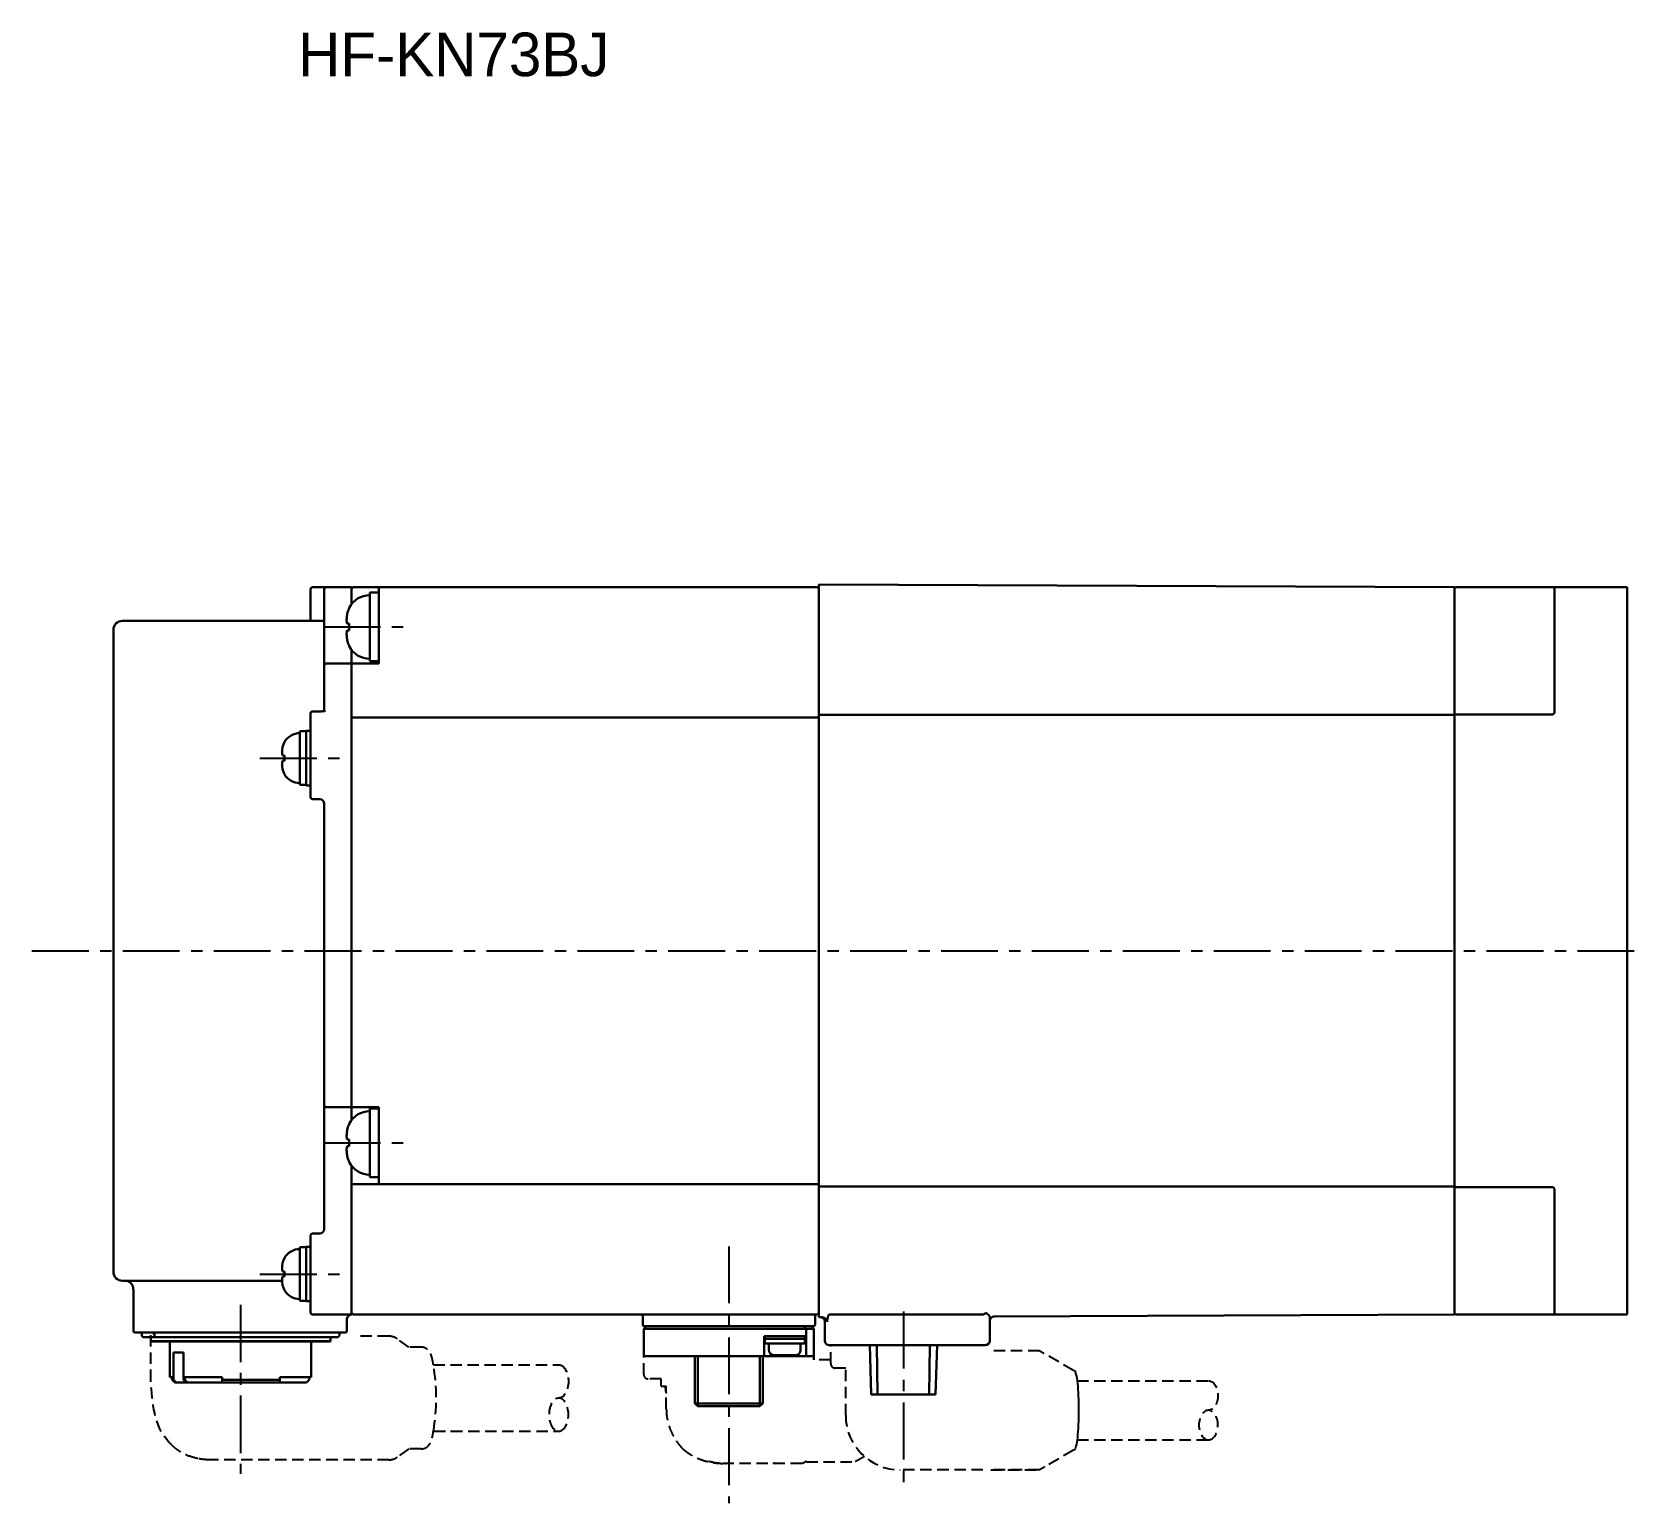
# Model space of a CAD drawing. Extents: x -38 to 455, y -38 to 124.
# Drawn here: x 88.6 to 264.1, y -37.8 to 124.1 of the extents above; entities that cross this region are included whole.
import ezdxf

# ---------------------------------------------------------------- set-up
doc = ezdxf.new("R2010")
doc.units = 0
doc.header["$MEASUREMENT"] = 0
doc.linetypes.add('CENTER', pattern=[2, 1.25, -0.25, 0.25, -0.25])
doc.linetypes.add('HIDDEN', pattern=[0.375, 0.25, -0.125])
doc.layers.get('0').update_dxf_attribs({"linetype": 'CONTINUOUS'})
for name, color, linetype, lineweight in [('CENTER', 7, 'CENTER', 25), ('HIDDEN', 3, 'HIDDEN', 25), ('OBJECT', 6, 'CONTINUOUS', 30)]:
    doc.layers.add(name, color=color, linetype=linetype, lineweight=lineweight)

msp = doc.modelspace()

# ---------------------------------------------------------------- linework, layer by layer
at = {"layer": 'CENTER', "ltscale": 5}
for p, q in [((120.7292436182217, 58.63933633614698), (130.5094300850437, 58.63933633614698)), ((113.7292436182717, 44.19900220755296), (123.5094300850937, 44.19900220755296)), ((88.64115915352545, 23.00042760190286), (306.3262186472107, 23.00042760190286)), ((120.7292436182217, 1.879821997546912), (130.5094300850437, 1.879821997546912)), ((165.2978406597568, -9.523452087847033), (165.2978406597568, -37.76085602014706)), ((113.7292436182717, -12.56051213099715), (123.5094300850937, -12.56051213099715)), ((111.5978406597569, -15.93812257560301), (111.5978406597569, -34.48851993090307)), ((111.5978406597569, -16.00351629936074), (111.5978406597569, -34.55391365466079)), ((184.4978406597569, -16.69957239809713), (184.4978406597569, -35.59957239839707))]:
    msp.add_line(p, q, dxfattribs=at)
at = {"layer": 'HIDDEN', "ltscale": 5}
for p, q in [((101.7210898260567, -24.29957597878484), (101.7210898260567, -18.99957597878489)), ((127.8993377560567, -19.39957597878487), (124.3077912412848, -19.39957597878487)), ((127.8993377560567, -19.39957597878498), (124.3077912412848, -19.39957597878498)), ((130.0888300929567, -20.59957597878486), (128.8268404820568, -19.69867979058477)), ((131.4487636925569, -20.59957597878486), (130.0591990803567, -20.59957597878486)), ((176.4978406597569, -22.39957239809724), (176.4978406597569, -20.39957239809712)), ((199.4532547748569, -21.0003385671971), (194.1172365767569, -21.00033856699713)), ((199.4852113896569, -21.00157703579714), (199.4916005523569, -21.00308444719701)), ((132.8012564323568, -22.54954254858489), (146.5869136586419, -22.54954254858473)), ((132.8012624870637, -22.54957597878485), (133.3208710590484, -22.54957597878485)), ((155.9322705985565, -23.59957239824706), (155.9322705985565, -21.59957239804709)), ((176.4978406597566, -21.99052320704715), (174.6634107209566, -21.99052320704715)), ((203.1996283856569, -23.1606420918971), (199.9415132776569, -21.26066187709705)), ((157.8650476324566, -24.09957239804709), (156.4322188718566, -24.09957239804709)), ((157.8650476324566, -24.89957239804704), (157.8650476324566, -24.09957239804709)), ((178.1478406597568, -22.89957239809718), (176.9978406597569, -22.89957239809718)), ((178.1478406597568, -28.09957239809717), (178.1478406597568, -22.89957239809718)), ((203.5991493613769, -24.2995723980971), (218.0498078235569, -24.2995723980971)), ((157.8650568472568, -24.89957239804704), (158.4152758685567, -24.89957239804704)), ((158.3670031684565, -25.49342689104702), (158.3150476324566, -24.89957239804704)), ((158.4152758685567, -27.39957239804704), (158.4152758685567, -24.89957239804704)), ((132.8012757586842, -29.84957597878491), (135.2087205181324, -29.84957597878497)), ((132.8740964505049, -29.84720654850793), (146.5869136586421, -29.84720654849951)), ((203.599084931039, -30.79957239809715), (218.0498078235569, -30.79957239809715)), ((106.2156182266567, -32.68817056418487), (106.1204448995566, -32.65606778618485)), ((106.2156182266567, -32.68817056418487), (106.2149734876567, -32.6879666767848)), ((127.8993377560567, -32.99957597878484), (108.2347676832568, -32.99957165938491)), ((130.0888300929567, -31.79957597878484), (128.8268404820568, -32.70047216698481)), ((131.4487636925569, -31.79957597878484), (130.0591990803567, -31.79957597878484)), ((173.8348367300565, -33.20862158904714), (179.2010567084568, -33.20862158904714)), ((179.9555265578566, -32.78649003294703), (179.9481648783568, -32.79042978014712)), ((180.2179613990469, -32.63345031835343), (179.9555265578566, -32.7864900328471)), ((203.1996283856569, -31.93850270429715), (200.0352013831569, -33.78384840169713)), ((173.3296118806566, -33.39957239804716), (164.6762434780568, -33.39957239804716)), ((193.2283014247568, -34.09957239809717), (184.1478406597568, -34.09957239809717)), ((194.1033087837569, -34.09606034909712), (199.4393269818569, -34.09606034909712)), ((199.4393269817569, -34.09957239779715), (194.129445565457, -34.09957239779715)), ((200.032863696857, -33.78518197839714), (200.028809850357, -33.7873540590972)), ((200.0352013829569, -33.78384840179717), (200.032863696857, -33.78518197839714))]:
    msp.add_line(p, q, dxfattribs=at)
for points in [[(199.4532547751569, -21.0003385676971), (199.4596461721569, -20.99974635159708), (199.4654637680569, -20.99957239839705)], [(199.4654637680569, -20.99957239839705), (199.4724296746568, -20.99982180229722), (199.4788209604568, -21.00048946419713), (199.4852113896569, -21.00157703579703)], [(203.199672552057, -23.16068808019713), (203.2377296660073, -23.1496927123726), (203.2872060895296, -23.16834290346401), (203.3362573319053, -23.22461002327884), (203.3844729440216, -23.31754142808626), (203.4314282485825, -23.4468087536128), (203.4767411243393, -23.61085670461307), (203.520001484584, -23.80872219206037), (203.560868548299, -24.03830023302487), (203.5989607844335, -24.2980258107674), (203.6339903574808, -24.58531593689111), (203.6656172841106, -24.89805696167469), (203.6936164761413, -25.23327585225275), (203.7177010763395, -25.58838230373857), (203.7377164085297, -25.96011448137546), (203.7534385099875, -26.34549363520938), (203.7647883843261, -26.74108020664545), (203.7715931745256, -27.14188766114359), (203.7739104995592, -27.54957817698392)], [(203.7739104995592, -27.54957817698392), (203.7715849691932, -27.95726864610231), (203.7647721121936, -28.35807596356358), (203.7534142761331, -28.75366230648751), (203.7376844183925, -29.1390411438145), (203.7176616045847, -29.51077291853994), (203.6935698573854, -29.86587888521814), (203.6655639186189, -30.20109721220615), (203.6339306976519, -30.51383760039096), (203.5988953425026, -30.80112702143799), (203.5607978790409, -31.06085183246927), (203.5199261947602, -31.29042905088147), (203.4766618522092, -31.48829366771429), (203.4313456747706, -31.65234070659739), (203.3843877685364, -31.78160708705764), (203.3361702860575, -31.87453752144075), (203.2871179112383, -31.93080365402028), (203.2376411123654, -31.94945284932698), (203.1995842197197, -31.93845671555266)], [(173.7717000782567, -33.12650653934708), (173.7311119260567, -33.19345574204709), (173.6804487360565, -33.25304538334711), (173.6213021166567, -33.30408950244708), (173.5548458579566, -33.34498388334708), (173.4829487202565, -33.37510719464712), (173.4081532302567, -33.39315885744708), (173.3296118791567, -33.39957239804716)], [(199.4654637680569, -34.09957239779715), (199.4584978618569, -34.09932299389715), (199.4521065755568, -34.09865533199718), (199.4457161455568, -34.09756776039706), (199.4393269814569, -34.09606034889714)], [(199.4776727594568, -34.09880622839705), (199.4712813635568, -34.09939844449713), (199.4654637680569, -34.09957239779715)]]:
    msp.add_lwpolyline(points, dxfattribs=at)
for centre, radius, start, end in [((112.1676313314378, -26.19961349136162), 20.95398550418587, 349.9682140768219, 10.0317917755639), ((176.9978406597569, -22.39957239809724), 0.5, 180, 270.0000000050025), ((176.9978406597566, -22.39957239804716), 0.5, 180, 270.0000000050025), ((156.4322705982566, -23.59957239834705), 0.4999999997, 180, 270.0000000287974), ((158.9647199870566, -25.44113344524709), 0.5999999996000001, 185.0000000171997, 203.4879201275005), ((184.1478406597568, -28.09957239809717), 6, 180, 269.9999999923007)]:
    msp.add_arc(centre, radius, start, end, dxfattribs=at)
at = {"layer": 'HIDDEN', "ltscale": 5, "extrusion": (0, 0, -1)}
msp.add_ellipse((146.5869136586419, -24.37395854858465), major_axis=(1.2e-15, -1.824416000000009), ratio=0.5829483691720522, start_param=3.141592653589793, end_param=6.283185307179585, dxfattribs=at)
at = {"layer": 'HIDDEN', "ltscale": 5, "extrusion": (0, 0, -0.9999999999999998)}
msp.add_ellipse((218.049807823557, -25.92457239809716), major_axis=(0, -1.625000000000009), ratio=0.6429592764543601, start_param=3.141592653589793, end_param=6.283185307179585, dxfattribs=at)
at = {"layer": 'HIDDEN', "ltscale": 5, "extrusion": (0, 0, -1)}
msp.add_ellipse((146.5869136586419, -28.02279054858468), major_axis=(1.2e-15, -1.824416000000009), ratio=0.5829483691720522, dxfattribs=at)
at = {"layer": 'HIDDEN', "ltscale": 5, "extrusion": (0, 0, -0.9999999999999998)}
msp.add_ellipse((218.049807823557, -29.1745723980971), major_axis=(0, -1.625000000000009), ratio=0.6429592764543601, dxfattribs=at)
at = {"layer": 'HIDDEN', "ltscale": 5}
for points in [[(128.8267714970568, -19.69863919848484), (128.6612630716567, -19.59484347688493), (128.3464848993568, -19.46415306288492), (127.9992982761567, -19.4027436300849), (127.8993210376567, -19.39958224928495)], [(132.8012564323568, -22.54954254858495), (132.7371562753567, -22.15844938218487), (132.6676662206569, -21.83470227438482), (132.5938551213569, -21.57486019178481), (132.5093946683569, -21.35398852488487), (132.3977122210567, -21.14455710088481), (132.2510704433567, -20.954552457685), (132.0639692910569, -20.79288447138498), (131.8310928291567, -20.67016545518487), (131.5604364279568, -20.60542763158498), (131.4487726538568, -20.59958732708486)], [(199.4916005519569, -21.00308444719701), (199.6796857806569, -21.10965391599711), (199.8631754176568, -21.21513647209713), (199.9420308308569, -21.26096365619708)], [(104.0102404422569, -31.35545584758489), (103.7979271961567, -31.14437941168484), (103.5852880020568, -30.91526249898488), (101.7210898260567, -24.29957597878484)], [(158.4152758685567, -27.39957239804704), (158.4851888836566, -28.31241515824706), (158.6892140105566, -29.19559267504707), (158.9811860305566, -29.95779931114709), (159.3117264877565, -30.58523919034707), (159.6455658839567, -31.09025974854706), (159.9545282086566, -31.48483656304705), (160.2204728647567, -31.78490654214704)], [(104.0102395263568, -31.35545060298483), (104.5991950568567, -31.84888946798498), (105.2460975676567, -32.2621249213849), (105.9402573728569, -32.58835828108494)], [(131.4487547313567, -31.7995646304849), (131.6289043393568, -31.78428584078489), (131.9348417657568, -31.68308845758492), (132.1872362584566, -31.50782571618487), (132.3847607094568, -31.27456332078492), (132.5193146661568, -31.02256634148484), (132.6160384388568, -30.75381539228482), (132.6991324109568, -30.42882949268488), (132.7787114137567, -29.99919877678502), (132.8012569426569, -29.84968234628496)], [(106.1204578764568, -32.65604316218496), (106.0775979380566, -32.64051258178489), (105.9905522419567, -32.60788089538488), (105.9402590774568, -32.58835450888495)], [(106.8968613726569, -32.86448303018489), (106.8029508197568, -32.84468976108491), (106.2149770867568, -32.6879589456849)], [(106.8968132515567, -32.86384896558497), (106.8048448823568, -32.84438907248495), (106.2160030298569, -32.68683042888489)], [(108.2347676832568, -32.99957164828487), (107.5154488023567, -32.96029599558489), (106.8968132515567, -32.86384896558497)], [(108.2347451937568, -32.9995679782848), (107.5400586328567, -32.96309074208494), (106.8968613726569, -32.86448303018489)], [(127.8993544743568, -32.99956970828481), (128.1685081813567, -32.97646857278487), (128.5600329131567, -32.85506618168489), (128.8266549933568, -32.70059681778497)], [(160.2204728647567, -31.78490654214704), (160.8948474486566, -32.29382195664704), (161.6947796093567, -32.74058107504703), (162.6110352134566, -33.09337229614704), (163.6184601388567, -33.32084700134704), (164.6762434826565, -33.39957239804703)], [(163.0531123555567, -33.13504414134712), (163.918460138857, -33.32084700134709), (164.9762434826566, -33.39957239804716)], [(173.7698427068568, -33.11782531184707), (173.8348367300565, -33.20862158904714)], [(179.8760755980566, -32.83188839904705), (179.7077233169567, -32.9277011449471), (179.4586835905567, -33.06707396604708), (179.2010567084568, -33.20862158904714)], [(179.8860531756569, -32.82616621874712), (179.8760755980566, -32.83188839904705)], [(179.9481648772568, -32.79042978004708), (179.8860531756569, -32.82616621874712)], [(170.3185610743567, -33.38189478804708), (170.1374834680569, -33.39957239804716)], [(170.3260967577566, -33.38039649304704), (170.3185610743567, -33.38189478804708)], [(199.9398445036569, -33.83859756449715), (199.8497218521569, -33.89010349939713), (199.666010182057, -33.99391232659713), (199.4776727589569, -34.09880622919712)], [(200.0288098496569, -33.78735405799716), (199.9398445036569, -33.83859756449715)]]:
    msp.add_spline(points, degree=3, dxfattribs=at)
at = {"layer": 'OBJECT'}
for p, q in [((175.1978406597569, -17.30326161519707), (175.197840659757, 63.30542582424891)), ((245.0978406597569, 63.00042760190291), (175.197840659757, 63.30542582424897)), ((119.2978406597568, 62.80042760190298), (119.2978406597568, 59.30042760190293)), ((123.7978406597568, 63.00042760190286), (119.4978406597567, 63.00042760190286)), ((120.7978406597567, 49.36921529750282), (120.7978406597567, 62.80042760190298)), ((123.7978406597566, 63.00042760190286), (123.7978406597567, 61.13999270848899)), ((123.9978406597566, 63.00042760195294), (174.9978406597566, 63.00042760195294)), ((126.7978406597568, 62.422817157297), (125.7978406597568, 62.422817157297)), ((125.7978406597568, 54.855855516997), (125.7978406597568, 62.42281715529703)), ((125.7978406597568, 54.855855516997), (125.7978406597568, 62.4228171552969)), ((126.7978406597568, 62.42281715729688), (125.7978406597568, 62.42281715729688)), ((126.7978406597568, 62.9964837006392), (126.7978406597569, 54.59648370063935)), ((245.0978406597569, -16.99957239809714), (245.0978406597569, 63.00042760190291)), ((245.297840659757, 63.00042760190291), (264.0978406597569, 63.00042760190291)), ((256.0978406597569, 49.2042390344028), (256.0978406597569, 63.00042760190291)), ((264.0978406597569, 63.00042760190291), (264.0978406597569, -16.9995723980972)), ((123.5364653742569, 60.72676105856061), (123.5364653742569, 60.69390807036058)), ((123.5364653742569, 60.72676105856061), (123.5364653742569, 60.69390807036053)), ((97.5978406597568, -12.29957010869702), (97.5978406597568, 58.30042760190298)), ((120.7978406597567, 59.30042760190285), (98.5978406597568, 59.30042760190293)), ((123.304008727457, 58.99281715729699), (123.5364653742569, 58.99281715729699)), ((123.304008727457, 58.99281715729693), (123.5364653742569, 58.99281715729693)), ((123.5364653742569, 58.25281715729693), (123.304008727457, 58.25281715729693)), ((123.5364653742569, 58.25281715729687), (123.304008727457, 58.25281715729687)), ((123.5364653742569, 58.99281715729699), (123.5364653742569, 58.25281715729693)), ((123.5364653742569, 58.99281715729693), (123.5364653742569, 58.25281715729687)), ((123.5364653742569, 56.55566936389698), (123.5364653742569, 56.52281715729697)), ((123.5364653742569, 56.55566936389685), (123.5364653742569, 56.52281715729697)), ((126.7978406597569, 54.59648370063928), (120.9978406597569, 54.59648370063923)), ((123.7978406597567, 56.10564160620481), (123.7978406597568, 4.380478369889203)), ((123.7978406597567, 54.59648370063923), (123.7978406597567, 4.380478369889147)), ((126.7978406597568, 54.855855516997), (125.7978406597568, 54.855855516997)), ((126.7978406597568, 54.855855516997), (125.7978406597568, 54.855855516997)), ((119.2978406597568, 49.14398376480296), (119.2978406597568, 39.90042760190289)), ((119.4978406597567, 49.34398376480289), (120.2978406597568, 49.34398376480289)), ((123.7978406597568, 48.66661590843688), (175.1978406597567, 48.66661590843694)), ((175.1978406597568, 48.94486719712928), (245.0978406597568, 48.94486719712928)), ((255.8978406597569, 49.00423903440286), (245.297840659757, 49.00423903440286)), ((116.4329788920068, 45.999002207503), (116.4329788920068, 45.97709086310294)), ((118.7978406598068, 47.14900220750297), (118.0978406598068, 47.14900220750297)), ((118.0978406598068, 41.26983850440303), (118.0978406598068, 47.14720013360294)), ((119.2978406598068, 47.19900220750287), (118.7978406598068, 47.19900220750287)), ((118.7978406598068, 41.20180730990296), (118.7978406598068, 47.19619710520293)), ((116.213272977007, 44.479002207503), (116.4329788920068, 44.479002207503)), ((116.4329788920068, 43.91900220750284), (116.213272977007, 43.91900220750284)), ((116.4329788920068, 44.479002207503), (116.4329788920068, 43.91900089890287)), ((116.4329788920068, 42.42091334590287), (116.4329788920068, 42.39900220750286)), ((118.7978406598068, 41.26983850440303), (118.0978406598068, 41.26983850440303)), ((119.2978406598068, 41.19900220750282), (118.7978406598068, 41.19900220750282)), ((119.4978406597567, 39.70042760190296), (120.2978406597568, 39.70042760190296)), ((120.7978406597567, 39.2004276019029), (120.7978406597566, -7.599572398097108)), ((120.9978406597569, 5.796483700639271), (126.7978406597569, 5.796483700639271)), ((125.7978406597568, -1.903658821603073), (125.7978406597568, 5.663302816696955)), ((126.7978406597568, 5.663302818796921), (125.7978406597568, 5.663302818796921)), ((125.7978406597568, -1.903658821603073), (125.7978406597568, 5.663302816696841)), ((126.7978406597568, 5.663302818796864), (125.7978406597568, 5.663302818796864)), ((126.7978406597568, 5.796483700639271), (126.7978406597568, -2.66576070453118)), ((123.5364653742569, 3.967246720060643), (123.5364653742569, 3.934393731860666)), ((123.5364653742569, 3.967246720060587), (123.5364653742569, 3.934393731860666)), ((123.304008727457, 2.233302818796914), (123.5364653742569, 2.233302818796914)), ((123.304008727457, 2.233302818796857), (123.5364653742569, 2.233302818796857)), ((123.5364653742569, 2.233302818796914), (123.5364653742569, 1.493302818796962)), ((123.5364653742569, 2.233302818796857), (123.5364653742569, 1.493302818796962)), ((123.5364653742569, 1.493302818796962), (123.304008727457, 1.493302818796962)), ((123.5364653742569, 1.493302818796962), (123.304008727457, 1.493302818796962)), ((123.5364653742568, -0.2038449747030313), (123.5364653742568, -0.2366971812029419)), ((123.5364653742568, -0.203844974703145), (123.5364653742568, -0.2366971812030556)), ((123.7978406597567, -0.6538727323952572), (123.7978406597568, -16.93812257560307)), ((123.7978406597568, -0.6538727323953708), (123.7978406597569, -16.99957239809714)), ((123.7978406597568, -2.66576070453118), (175.1978406597567, -2.66576070453118)), ((126.7978406597568, -1.903658821603073), (125.7978406597568, -1.903658821603073)), ((126.7978406597568, -1.903658821603073), (125.7978406597568, -1.903658821603073)), ((175.1978406597568, -2.944011993323556), (245.0978406597568, -2.94401199332367)), ((245.297840659757, -3.003383830597101), (255.8978406597569, -3.003383830597101)), ((256.0978406597569, -16.79957239809721), (256.0978406597569, -3.203383830597147)), ((119.2978406597568, -8.299572398097041), (119.2978406597568, -16.79957239809698)), ((120.2978406597568, -8.099572398096996), (119.4978406597567, -8.099572398096996)), ((118.7978406598068, -9.610512130997051), (118.0978406598068, -9.610512130997051)), ((118.0978406598068, -15.48967583419704), (118.0978406598068, -9.612314204996947)), ((119.2978406598068, -9.560512130996985), (118.7978406598068, -9.560512130996985)), ((118.7978406598068, -15.55770702869711), (118.7978406598068, -9.563317233297141)), ((116.213272977007, -12.28051213099706), (116.4329788920068, -12.28051213099706)), ((116.4329788920068, -10.76051213099703), (116.4329788920068, -10.78242347539708)), ((116.4329788920068, -12.28051213099706), (116.4329788920068, -12.84051343969696)), ((116.1592772701113, -13.29957239809715), (98.5978406597568, -13.29957239809715)), ((116.4329788920068, -12.84051213099701), (116.213272977007, -12.84051213099701)), ((99.79784065975686, -14.25611544759715), (99.79784065975686, -18.79957239809715)), ((116.4329788920068, -14.33860099269697), (116.4329788920068, -14.36051213099705)), ((118.7978406598068, -15.48967583419704), (118.0978406598068, -15.48967583419704)), ((119.2978406598068, -15.56051213099709), (118.7978406598068, -15.56051213099709)), ((119.4978406597567, -16.99957239809708), (123.7978406597568, -16.99957239809708)), ((123.2978406597568, -17.49957239809714), (123.2978406597568, -18.79957239809715)), ((174.9978406597566, -16.99957239804706), (123.9978406597566, -16.99957239804706)), ((155.8208290490567, -18.09957239804709), (155.8208290490567, -17.19957239804711)), ((174.7748522704565, -18.09957239804709), (174.7748522704565, -17.19957239804711)), ((175.1978406597569, -17.30326161519707), (175.467574425357, -17.30208467219717)), ((176.350022314357, -17.01258022079713), (193.231222785057, -17.00937251049714)), ((193.9978406597569, -17.34428067649713), (193.9978406597569, -19.89957239809712)), ((245.0978406597569, -16.9995723980972), (194.4595087434971, -17.2205252052168)), ((264.0978406597569, -16.9995723980972), (245.297840659757, -16.9995723980972)), ((123.0978406597568, -18.99957239809697), (99.99784065975678, -18.99957239809697)), ((100.7210898260567, -18.99957239809697), (100.7210898260567, -19.29957239809704)), ((102.0398733627567, -19.19957239809707), (102.0398733627567, -18.99957239809697)), ((102.0398733627567, -19.19957239809707), (102.1218049442567, -19.19957239809707)), ((102.1218049442567, -18.99957239809697), (102.1218049442567, -19.29957239809704)), ((122.4745914935569, -18.99957239809697), (122.4745914935569, -19.29957239809704)), ((156.2322705968321, -18.29957239939387), (155.9322705968321, -18.5995723994443)), ((165.2978406597568, -18.59957239941633), (155.9322705968321, -18.59957239941621)), ((155.9322705968321, -21.59957240100158), (155.9322705968321, -18.59957240049112)), ((174.5748499303569, -18.29957239804713), (156.0208313891568, -18.29957239804713)), ((165.2978406597568, -18.29957239804713), (156.2322705966527, -18.29957239957326)), ((165.2978406597568, -18.29957239792935), (174.3634107227436, -18.29957239945571)), ((165.2978406597568, -18.59957239941633), (174.6634107226817, -18.59957239941656)), ((173.4978406612127, -18.29957240044092), (173.7978406612125, -18.59957240049158)), ((173.7978406612125, -21.59957240100181), (173.7978406612125, -18.59957240049158)), ((174.3634107226818, -18.29957239939409), (174.663410722682, -18.59957239944475)), ((174.6634107226817, -21.59957239995498), (174.663410722682, -18.59957239944475)), ((175.8478406597569, -17.80261187229712), (175.8478406597569, -19.89957239809712)), ((100.9210903019568, -19.49957239809709), (102.2140087243568, -19.49957239809709)), ((101.7210898260569, -19.99957239809697), (101.7210898260569, -19.49957239809709)), ((121.4745914935569, -19.93417867433936), (101.7211277484567, -19.93417867433936)), ((121.4745914935567, -19.99957239809703), (101.7211277484567, -19.99957239809697)), ((102.3218049442566, -19.49957239809709), (122.2745910176569, -19.49957239809709)), ((103.8210898260568, -19.99957239809697), (103.8210898260568, -23.89957239809712)), ((119.3745914935567, -19.99957239809697), (119.3745914935567, -23.89957239809712)), ((121.4745914935569, -19.99957239809697), (121.4745914935569, -19.49957239809709)), ((169.1978406612126, -19.39957240202244), (173.7978406612125, -19.39957240194104)), ((169.1978406612126, -21.59957240100181), (169.1978406612126, -19.39957240202244)), ((173.6478406601605, -19.39957239993242), (169.2478406603465, -19.39957239997631)), ((169.2478406603465, -19.69957239997581), (169.2478406603467, -19.39957239997562)), ((169.2478406603465, -19.69957239997626), (171.4478406597899, -19.69957239995443)), ((169.2478406602303, -20.19957239997626), (169.2478406602319, -19.69957239997626)), ((173.6478406602301, -20.19957239993215), (169.2478406602303, -20.19957239997626)), ((169.6978406597724, -20.1995723999367), (173.1978406597685, -20.19957239997194)), ((169.6978406597724, -20.1995723999367), (169.6978406597656, -20.89957239993674)), ((173.6478406601605, -19.69957239993215), (171.4478406597899, -19.69957239995443)), ((173.1978406597685, -20.19957239997194), (173.1978406597615, -20.89957239997199)), ((173.6478406601605, -19.69957239993283), (173.6478406601605, -19.39957239993288)), ((173.6478406602301, -20.19957239993215), (173.6478406602319, -19.69957239993215)), ((193.4978406597569, -20.39957239809712), (176.3478406597569, -20.39957239809712)), ((180.9645408827568, -25.7995723980971), (180.7948390459569, -20.39957239809712)), ((181.581952690957, -20.39957239809712), (181.6522454916569, -25.7995723980971)), ((187.3434358277569, -25.7995723980971), (187.4137286285569, -20.39957239809712)), ((188.2008422734569, -20.39957239809712), (188.0311404367569, -25.7995723980971)), ((104.2008601681568, -24.19957239809714), (104.2008601681568, -21.19957239809702)), ((104.2008601681568, -21.19957239809702), (105.2976842587567, -21.19957239809702)), ((105.2976842587567, -21.19957239809702), (105.2976842587567, -24.19957239809714)), ((165.2978406597566, -21.59957239995475), (155.9322705968321, -21.59957239995464)), ((161.5728406597565, -26.79957239861739), (161.5728406597565, -21.59957239995475)), ((161.8728406597694, -27.09957239861757), (161.8728406597782, -21.59957239995475)), ((162.1226822183567, -21.59957239804709), (174.6633654429566, -21.59957239804709)), ((165.2978406597566, -21.59957239995475), (174.6634107226817, -21.59957239995498)), ((168.7228406597434, -27.09957239861779), (168.7228406597349, -21.59957239995498)), ((169.0228406597563, -26.79957239861784), (169.0228406597567, -21.59957239995498)), ((170.2978406597595, -21.49957239994279), (171.4478406597594, -21.49957239995416)), ((172.5978406597593, -21.49957239996599), (171.4478406597594, -21.49957239995416)), ((174.6634107209566, -21.99052320704715), (174.6634107209566, -21.59957239804709)), ((104.0546169560568, -23.89957239809712), (103.8211875591568, -23.89957239809712)), ((104.0546169560568, -23.89957239809712), (104.0546169560568, -24.19957239809714)), ((104.3523808015568, -24.49957239809697), (104.0546169560568, -24.19957239809714)), ((104.0546169560568, -24.19957239809714), (104.2008601681568, -24.19957239809714)), ((104.4986240136567, -24.49957239809697), (104.2008601681568, -24.19957239809714)), ((118.8433005180567, -24.49957239809697), (104.3523808015568, -24.49957239809697)), ((105.2976842587567, -24.19957239809714), (105.5954481042568, -24.49957239809697)), ((105.2976842587567, -24.19957239809714), (105.4439274708568, -24.19957239809714)), ((109.5672648025568, -23.89957239809712), (105.4439274708568, -23.89957239809712)), ((105.4439274708568, -24.19957239809714), (105.4439274708568, -23.89957239809712)), ((105.4439274708568, -24.19957239809714), (105.7416913163569, -24.49957239809697)), ((109.5672648025568, -24.19957239809714), (109.5307039995568, -24.49957239809697)), ((109.5672648025568, -23.89957239809712), (109.5672648025568, -24.19957239809714)), ((109.5672648025568, -24.19957239809714), (115.9195601730566, -24.19957239809714)), ((115.8829993700568, -24.49957239809697), (115.9195601730566, -24.19957239809714)), ((119.3744937604567, -23.89957239809712), (115.9195601730566, -23.89957239809712)), ((115.9195601730566, -24.19957239809714), (115.9195601730566, -23.89957239809712)), ((118.8433005180567, -24.49957239809697), (119.1410643635568, -24.19957239809714)), ((119.1410643635568, -23.89957239809712), (119.1410643635568, -24.19957239809714)), ((180.9645408827568, -25.7995723980971), (188.0311404367569, -25.7995723980971)), ((161.5728406597565, -26.79957239861739), (161.8728406597564, -27.09957239861757)), ((161.5728406597565, -26.79957239863012), (169.0228406597563, -26.79957239861398)), ((161.8728406597564, -27.09957239861757), (165.2978406597564, -27.09957239861757)), ((165.2978406597564, -27.09957239861757), (168.7228406597566, -27.09957239861779)), ((168.7228406597566, -27.09957239861779), (169.0228406597563, -26.79957239861784))]:
    msp.add_line(p, q, dxfattribs=at)
for centre, radius, start, end in [((119.4978406597567, 62.80042760190298), 0.2, 90, 180), ((120.9978406597569, 62.80042760190298), 0.2, 90, 180), ((125.7978406597568, 59.59645352099698), 2.526363636399999, 90, 153.5226606706997), ((125.7978406597568, 59.59645352099689), 2.526363636399999, 90, 153.5226606706997), ((123.9978406597566, 62.80042760195288), 0.2, 90, 180), ((174.9978406597569, 62.80042760190292), 0.2, 0, 90), ((174.9978406597566, 62.80042760195288), 0.2, 0, 90), ((245.297840659757, 62.80210501861126), 0.2, 90, 180), ((98.5978406597568, 58.30042760190298), 1, 90, 180), ((125.7978406597568, 57.64918079369699), 2.526363636399999, 206.4773393293003, 270), ((125.7978406597568, 57.64918079369692), 2.526363636399999, 206.4773393293003, 270), ((120.9978406597569, 54.39648370063935), 0.2, 90, 180), ((255.8978406597569, 49.2042390344028), 0.2, 270, 0), ((245.297840659757, 48.80591645111121), 0.2, 90, 179.9999964938981), ((245.2978406597568, 48.80423903440293), 0.2, 90, 179.9999964938981), ((118.0978406598068, 45.01517867810303), 1.9338235294, 90, 149.4197126253001), ((118.0978406598068, 43.38282573700303), 1.9338235294, 210.5802873746998, 270), ((119.4978406597567, 39.90042760190289), 0.2, 180, 270), ((120.2978406597568, 39.2004276019029), 0.5, 0, 90), ((120.9978406597569, 6.000427601903027), 0.2, 180, 270), ((125.7978406597568, 2.836939182396973), 2.526363636399999, 90, 153.5226606706997), ((125.7978406597568, 2.836939182396973), 2.526363636399999, 90, 153.5226606706997), ((125.7978406597568, 0.8896664550969148), 2.526363636399999, 206.4773393293003, 270), ((125.7978406597568, 0.8896664550968578), 2.526363636399999, 206.4773393293003, 270), ((245.297840659757, -2.801706413888837), 0.2, 180.0000035060985, 270), ((245.2978406597568, -2.803383830597113), 0.2, 180.0000035060985, 270), ((255.8978406597569, -3.203383830597147), 0.2, 0, 90), ((119.4978406597567, -8.299572398097041), 0.2, 90, 180), ((120.2978406597568, -7.599572398097108), 0.5, 270, 0), ((118.0978406598068, -11.74433566039698), 1.9338235294, 90, 149.4197126253001), ((98.5978406597568, -12.29957239809698), 1, 180, 270), ((118.0978406598068, -13.37668860159704), 1.9338235294, 210.5802873746998, 270), ((119.4978406597567, -16.79957239809698), 0.2, 180, 270), ((123.7978406597568, -17.49957239809714), 0.5, 90, 180), ((123.9978406597566, -16.79957239804713), 0.2, 180, 270), ((155.6208290490568, -17.19957239804711), 0.2, 0, 89.99999341199955), ((174.9748522704568, -17.19957239804711), 0.2, 90.00000658800045, 180), ((174.9978406597569, -16.79957239809715), 0.2, 270, 0), ((174.9978406597566, -16.79957239804713), 0.2, 270, 0), ((175.347841049557, -17.80261187059716), 0.4999998051, 359.9999998051013, 90.25004467460235), ((194.4978406597569, -17.71905370409712), 0.5, 90.24999999999805, 180), ((245.297840659757, -16.79789498138888), 0.2, 180, 270), ((256.2978406597569, -16.79957239809721), 0.2, 180, 270), ((99.99784065975678, -18.79957239809715), 0.2, 180, 270), ((100.9210898260567, -19.29957239809704), 0.2, 180, 270), ((122.2745914935568, -19.29957239809704), 0.2, 270, 0), ((123.0978406597568, -18.79957239809715), 0.2, 270, 0), ((156.0208290490569, -18.09957239804709), 0.2, 180, 270), ((174.5748522704567, -18.09957239804709), 0.2, 270, 0), ((170.2978406597655, -20.89957239994266), 0.6, 179.9999999994268, 269.9999999994203), ((172.5978406597616, -20.89957239996585), 0.6, 269.9999999994203, 359.9999999994268), ((176.3478406597569, -19.89957239809712), 0.5, 180, 270), ((176.3478406597565, -19.89957239804715), 0.5, 180, 270), ((193.4978406597569, -19.89957239809712), 0.5, 270, 0)]:
    msp.add_arc(centre, radius, start, end, dxfattribs=at)
for points in [[(123.300213921957, 59.91979207249697), (123.2821795057569, 59.75281784539697), (123.266289751057, 59.55567242009692), (123.255680999157, 59.34315756489707)], [(123.300213921957, 59.91979207249697), (123.2821795057569, 59.75281784539697), (123.266289751057, 59.55567242009692), (123.255680999157, 59.34315756489684)], [(123.304008727457, 59.94996495079703), (123.302076381157, 59.93491086169695), (123.300213921957, 59.91979207249697)], [(123.304008727457, 59.94996495079681), (123.302076381157, 59.93491086169695), (123.300213921957, 59.91979207249697)], [(123.5364653742569, 60.68994152789696), (123.4357438257569, 60.45558790729694), (123.357736456157, 60.20838131979711), (123.304008727457, 59.94996495079703)], [(123.5364653742569, 60.68994152789684), (123.4357438257569, 60.45558790729694), (123.357736456157, 60.2083813197969), (123.304008727457, 59.94996495079681)], [(123.255680999157, 59.34315756489707), (123.2664192172569, 59.21932881939689), (123.2822590658569, 59.10615898169692), (123.300213921957, 59.01023747669682)], [(123.255680999157, 59.34315756489684), (123.2664192172569, 59.21932881939689), (123.2822590658569, 59.10615898169692), (123.300213921957, 59.01023747669682)], [(123.291115078257, 58.189565230997), (123.2822590658569, 58.13947533289696), (123.2664192172569, 58.02630549519699), (123.255680999157, 57.90247674969703)], [(123.291115078257, 58.18956523099678), (123.2822590658569, 58.13947533289672), (123.2664192172569, 58.02630549519699), (123.255680999157, 57.9024767496969)], [(123.255680999157, 57.90247674969703), (123.266421368357, 57.68796653299694), (123.282375473857, 57.49076588249704), (123.300213921957, 57.32584224219692)], [(123.255680999157, 57.9024767496969), (123.266421368357, 57.68796653299682), (123.282375473857, 57.49076588249682), (123.300213921957, 57.32584224219692)], [(123.300213921957, 58.23539683789704), (123.291115078257, 58.189565230997)], [(123.300213921957, 58.23539683789682), (123.291115078257, 58.18956523099678)], [(123.300213921957, 59.01023747669682), (123.3020774432569, 59.00150376389695), (123.304008727457, 58.99281715729705)], [(123.300213921957, 59.01023747669682), (123.3020774432569, 59.00150376389672), (123.304008727457, 58.99281715729682)], [(123.304008727457, 58.25281715729705), (123.302076381157, 58.24412567499689), (123.300213921957, 58.23539683789704)], [(123.304008727457, 58.25281715729682), (123.302076381157, 58.24412567499689), (123.300213921957, 58.23539683789682)], [(123.300213921957, 57.32584224219692), (123.3020774432569, 57.31071500789687), (123.304008727457, 57.29566936389686)], [(123.300213921957, 57.32584224219692), (123.3020774432569, 57.31071500789687), (123.304008727457, 57.29566936389686)], [(123.304008727457, 57.29566936389686), (123.357783400057, 57.03707331049703), (123.4358064249571, 56.78987808799695), (123.5364653742569, 56.55566936389698)], [(123.304008727457, 57.29566936389686), (123.357783400057, 57.03707331049679), (123.4358064249571, 56.78987808799695), (123.5364653742569, 56.55566936389685)], [(116.432978892007, 45.97708324230296), (116.3417041463069, 45.80061465930287), (116.2681022216069, 45.61361812420289), (116.2132729770069, 45.41709106920285)], [(116.1892775248069, 45.26507031420289), (116.1789899059068, 45.17549359760282), (116.1687586600069, 45.068657044703), (116.1599312242068, 44.94915974920291), (116.1535744089069, 44.82236656190292)], [(116.1535744089069, 44.82236656190292), (116.1601235778068, 44.74738950490298), (116.1690699755069, 44.67807502520287), (116.179245159307, 44.61710303720287), (116.1892775248069, 44.56677143140296)], [(116.2132729770069, 45.41709106920285), (116.2042443406069, 45.36749077240297), (116.196246158407, 45.31680852800292), (116.1892775248069, 45.26507031420289)], [(116.1892775248069, 44.56677143140296), (116.196266523307, 44.53681989580291), (116.204267933507, 44.50755874510281), (116.2132729770069, 44.479002207503)], [(116.2132729770069, 43.91900220750284), (116.204265685307, 43.890438028603), (116.196264477807, 43.86117643860285), (116.1892775248069, 43.83123298370293)], [(116.1892775248069, 43.83123298370293), (116.179245159307, 43.78090137780299), (116.1690699755069, 43.71992938980298), (116.1601235778068, 43.65061491020282), (116.1535744089069, 43.57563785320286)], [(116.1535744089069, 43.57563785320286), (116.1600393318068, 43.44711518130288), (116.1689751759069, 43.32681975550286), (116.1792057834069, 43.22048051470296), (116.1892775248069, 43.1329341009029)], [(116.1892775248069, 43.1329341009029), (116.1962493738069, 43.08117387860289), (116.2042479591069, 43.0304923318028), (116.2132729770069, 42.98091334590283)], [(116.2132729770069, 42.98091334590283), (116.2680966908069, 42.78440277370299), (116.3416970240068, 42.59740543700291), (116.432978892007, 42.42091334590287)], [(123.5364653742569, 3.930427189296892), (123.4357438257569, 3.696073568696874), (123.357736456157, 3.448866981196943), (123.304008727457, 3.190450612196968)], [(123.5364653742569, 3.930427189296892), (123.4357438257569, 3.696073568696874), (123.357736456157, 3.448866981196828), (123.304008727457, 3.190450612196968)], [(123.300213921957, 3.160277733896919), (123.2821795057569, 2.99330350689695), (123.266289751057, 2.796158081496855), (123.255680999157, 2.583643226296999)], [(123.300213921957, 3.160277733896919), (123.2821795057569, 2.99330350689695), (123.266289751057, 2.796158081496855), (123.255680999157, 2.583643226296999)], [(123.255680999157, 2.583643226296999), (123.2664192172569, 2.459814480896852), (123.2822590658569, 2.346644643196896), (123.300213921957, 2.250723138196917)], [(123.255680999157, 2.583643226296999), (123.2664192172569, 2.459814480896852), (123.2822590658569, 2.346644643196896), (123.300213921957, 2.250723138196804)], [(123.304008727457, 3.190450612196968), (123.302076381157, 3.175396523196923), (123.300213921957, 3.160277733896919)], [(123.304008727457, 3.190450612196968), (123.302076381157, 3.175396523196809), (123.300213921957, 3.160277733896919)], [(123.300213921957, 2.250723138196917), (123.3020774432569, 2.241989425396923), (123.304008727457, 2.233302818796914)], [(123.300213921957, 2.250723138196804), (123.3020774432569, 2.241989425396923), (123.304008727457, 2.233302818796801)], [(123.291115078257, 1.430050892396934), (123.2822590658569, 1.379960994296993), (123.2664192172569, 1.266791156596923), (123.255680999157, 1.14296241119689)], [(123.291115078257, 1.430050892396934), (123.2822590658569, 1.37996099429688), (123.2664192172569, 1.266791156596923), (123.255680999157, 1.142962411196776)], [(123.255680999157, 1.14296241119689), (123.266421368357, 0.9284521943968684), (123.282375473857, 0.7312515438968604), (123.300213921957, 0.5663279035968573)], [(123.255680999157, 1.142962411196776), (123.266421368357, 0.9284521943968684), (123.282375473857, 0.7312515438967467), (123.300213921957, 0.5663279035968573)], [(123.300213921957, 1.475882499397016), (123.291115078257, 1.430050892396934)], [(123.300213921957, 1.475882499397016), (123.291115078257, 1.430050892396934)], [(123.304008727457, 1.493302818796905), (123.302076381157, 1.484611336396937), (123.300213921957, 1.475882499397016)], [(123.304008727457, 1.493302818796905), (123.302076381157, 1.484611336396824), (123.300213921957, 1.475882499397016)], [(123.300213921957, 0.5663279035968573), (123.3020774432569, 0.5512006692969181), (123.304008727457, 0.5361550252969209)], [(123.300213921957, 0.5663279035968573), (123.3020774432569, 0.5512006692968044), (123.304008727457, 0.5361550252968073)], [(123.304008727457, 0.5361550252969209), (123.357783400057, 0.2775589718968376), (123.435806424957, 0.030363749496928), (123.5364653742569, -0.2038449747030881)], [(123.304008727457, 0.5361550252968073), (123.357783400057, 0.277558971896724), (123.435806424957, 0.0303637494968143), (123.5364653742569, -0.2038449747032018)], [(116.1892775248069, -11.49444402439718), (116.1789899059068, -11.58402074099712), (116.1687586600069, -11.69085729379702), (116.1599312242068, -11.8103545892971), (116.1535744089069, -11.93714777669714)], [(116.1535744089069, -11.93714777669714), (116.1601235778068, -12.01212483359705), (116.1690699755069, -12.08143931329727), (116.179245159307, -12.14241130129716), (116.1892775248069, -12.19274290719721)], [(116.2132729770069, -11.3424232693971), (116.2042443406069, -11.39202356619711), (116.196246158407, -11.44270581059726), (116.1892775248069, -11.49444402439718)], [(116.1892775248069, -12.19274290719721), (116.196266523307, -12.2226944426971), (116.204267933507, -12.2519555933971), (116.2132729770069, -12.28051213099712)], [(116.432978892007, -10.7824310962971), (116.3417041463069, -10.95889967919714), (116.2681022216069, -11.14589621439717), (116.2132729770069, -11.3424232693971)], [(116.1892775248069, -12.92828135489713), (116.179245159307, -12.97861296069715), (116.1690699755069, -13.03958494869715), (116.1601235778068, -13.10889942839702), (116.1535744089069, -13.18387648539721)], [(116.1535744089069, -13.18387648539721), (116.1600393318068, -13.31239915729696), (116.1689751759069, -13.43269458299716), (116.1792057834069, -13.53903382389711), (116.1892775248069, -13.62658023769717)], [(116.2132729770069, -12.84051213099707), (116.204265685307, -12.86907630999707), (116.196264477807, -12.89833789999721), (116.1892775248069, -12.92828135489713)], [(116.1892775248069, -13.62658023769717), (116.1962493738069, -13.67834045999717), (116.2042479591069, -13.72902200679704), (116.2132729770069, -13.77860099269713)], [(116.2132729770069, -13.77860099269713), (116.2680966908069, -13.97511156479714), (116.3416970240068, -14.1621089014971), (116.432978892007, -14.33860099269708)], [(175.4675753066569, -17.30208466829714), (175.538390231957, -17.3056186782972), (175.6105394116568, -17.31704640509718), (175.683182755957, -17.33662175939713), (175.755264429957, -17.36443990609717), (175.8252168687569, -17.40019263069718), (175.891033575157, -17.4429598423971), (175.9485936694569, -17.48944771879706), (175.9951157770569, -17.5356144086972), (176.0312434999571, -17.57978307319712), (176.0585267448568, -17.62185963849714), (176.0776770886571, -17.66099515959712), (176.0899524418569, -17.69727987579716), (176.096612086057, -17.73159599319723), (176.098455597657, -17.76555708829727), (176.095545506657, -17.8004496968972)], [(176.350022314357, -17.01258022079713), (176.340489503257, -17.0136234940972), (176.3305012206569, -17.01695190169715), (176.3200251150569, -17.02290370189718), (176.309378353057, -17.03154003029709), (176.2987357221569, -17.04278934619702), (176.2881536627569, -17.05658062069716), (176.2776293369569, -17.07288938679716), (176.2671347402569, -17.0917452378971), (176.256634070457, -17.11322546689717), (176.2460910525568, -17.13744777879714), (176.2354718102568, -17.16456454329722), (176.2247453143569, -17.19476030709717), (176.2138851429569, -17.22824480499713), (176.202862149457, -17.2652752116972), (176.191673689357, -17.30605269439712), (176.1804035828569, -17.35044179809716), (176.1689916741569, -17.3988523474971), (176.157376929957, -17.45178773469712), (176.1455198123569, -17.50974327299713), (176.1334055917569, -17.57316325179721), (176.1210337191569, -17.64246823189711), (176.1084095331568, -17.71808800739728), (176.0955454227569, -17.80045023869706)], [(193.500022314357, -16.89009539669718), (193.4582846429568, -16.91444864319709), (193.4203941310569, -16.93615900149717), (193.3858668105568, -16.95515723279715), (193.3542820685569, -16.97140485859717), (193.3252909969569, -16.98486331769714), (193.2986424209568, -16.99546750919711), (193.2741009768569, -17.00315412029721), (193.251561231657, -17.00782069199721), (193.231222785057, -17.00937251049703)], [(193.997840659757, -17.34428067649713), (193.9963130615568, -17.31283080789711), (193.991387575557, -17.28090752839711), (193.9823065512569, -17.24734760949712), (193.9678072863569, -17.21071676099717), (193.9457699411569, -17.16910671379713), (193.9140993985569, -17.12188141289715), (193.8761126638569, -17.07494822549728), (193.8373885673569, -17.03358520819728), (193.7997027861569, -16.99784716389712), (193.763561473057, -16.96712130719715), (193.729184719357, -16.9409993758972), (193.696644267857, -16.91922286899711), (193.665905155657, -16.90162870399712), (193.6368853486568, -16.88814246949715), (193.6099484475569, -16.8788869296971), (193.5852142532569, -16.87372571419718), (193.5624454754569, -16.87235245389723), (193.541085512957, -16.87452987149714), (193.520337021957, -16.88036009699721), (193.500022314357, -16.89009539669718)]]:
    msp.add_spline(points, degree=3, dxfattribs=at)
for points, start_tangent, end_tangent in [([(119.2978406597569, 49.14398376480296), (119.2998128019568, 49.17200103710303), (119.3056917158569, 49.1994705500029), (119.3153908024567, 49.22591086400297), (119.3287784375568, 49.25083864320293), (119.3456360847567, 49.27372877380292), (119.3656967943568, 49.29411037420282), (119.3886053451568, 49.3115177794029), (119.4139108277569, 49.3255210428029), (119.4410919457568, 49.33576380410278), (119.4695661548569, 49.3419750585029), (119.4978406597567, 49.34398375890289)], (1e-16, 1), (0.9999999999061492, 1.37004254171e-05)), ([(120.8686628804569, 49.38521398290294), (120.8692627544569, 49.38557054180279), (120.8679030625569, 49.38502656210296), (120.8616145369569, 49.38286556190285), (120.8502742941566, 49.3796420707028), (120.8337661388568, 49.37576879180295), (120.8119045734569, 49.37154464220288), (120.7845137876569, 49.36720506480281), (120.7514538067568, 49.36293797840296), (120.7125006491567, 49.35888002150301), (120.6673217116567, 49.35513361670285), (120.6156711398568, 49.35179297450287), (120.5577932637568, 49.34895904810281), (120.494228796557, 49.34671096650283), (120.4257253869568, 49.34510615370283), (120.3532103734568, 49.34419051900289), (120.2978406597567, 49.34398364560293)], (0.8880655132696141, 0.4597169173971924), (-0.9999999999751622, 7.0480940314e-06)), ([(99.02536184665692, -13.29957096969707), (99.02907766715693, -13.30018331189711), (99.05025618985687, -13.30420643459712), (99.07746856335687, -13.31039054449724), (99.10987741605688, -13.31912482389697), (99.14637509585668, -13.33067501519707), (99.18722567465693, -13.34574244919719), (99.23358518195698, -13.36563634779708), (99.28545899715677, -13.39158689059712), (99.3418742419568, -13.4245794934971), (99.4013653635568, -13.46536799709719), (99.46224625335672, -13.51447986029706), (99.52264866935684, -13.57210715389721), (99.58073394815665, -13.6381663885972), (99.63475442275694, -13.71230078149705), (99.6830647131568, -13.79382318269717), (99.72420273635704, -13.88173667469715), (99.75697335085668, -13.97481827959706), (99.78048767675682, -14.07170603659716), (99.79415840195692, -14.17087391569708), (99.79784059175688, -14.25611276559715)], (0.9871958791377852, -0.1595126835501661), (1.73941104415e-05, -0.9999999998487225)), ([(102.1222744554568, -19.31326853019715), (102.1218051491566, -19.299572397997)], (-0.06845933302026991, 0.9976539077868738), (-1.17021125397e-05, 0.9999999999315304)), ([(102.3218049442566, -19.49957239809709), (102.2957468035569, -19.49786756519717), (102.2692570521568, -19.49254576159711), (102.2460669879568, -19.48467713049712), (102.2214145694568, -19.47255150849713), (102.1995876039569, -19.45788513199699), (102.1785162128567, -19.43910138949712), (102.1592132976569, -19.41603679799715), (102.143245585057, -19.38966432459705), (102.132534347857, -19.36419933779706), (102.1251106056568, -19.33578478749706), (102.1222744554568, -19.31326853019715)], (-1, 1e-16), (-0.0684593307493512, 0.9976539079427048)), ([(102.2257580978567, -19.47486915039707), (102.2241284240568, -19.48151966759707), (102.220870322157, -19.49148379229706), (102.2174605351569, -19.49755663649711), (102.2140087243568, -19.49957239809709)], (-0.2158549827988187, -0.9764254330981562), (-1, 1e-16))]:
    msp.add_spline(points, degree=3, dxfattribs=dict(at, start_tangent=start_tangent, end_tangent=end_tangent))

# ---------------------------------------------------------------- texts
msp.add_text('HF-KN73BJ', height=4.799999999999999).set_placement((117.9239204051468, 119.2246336858701))

doc.saveas('drawing.dxf')
